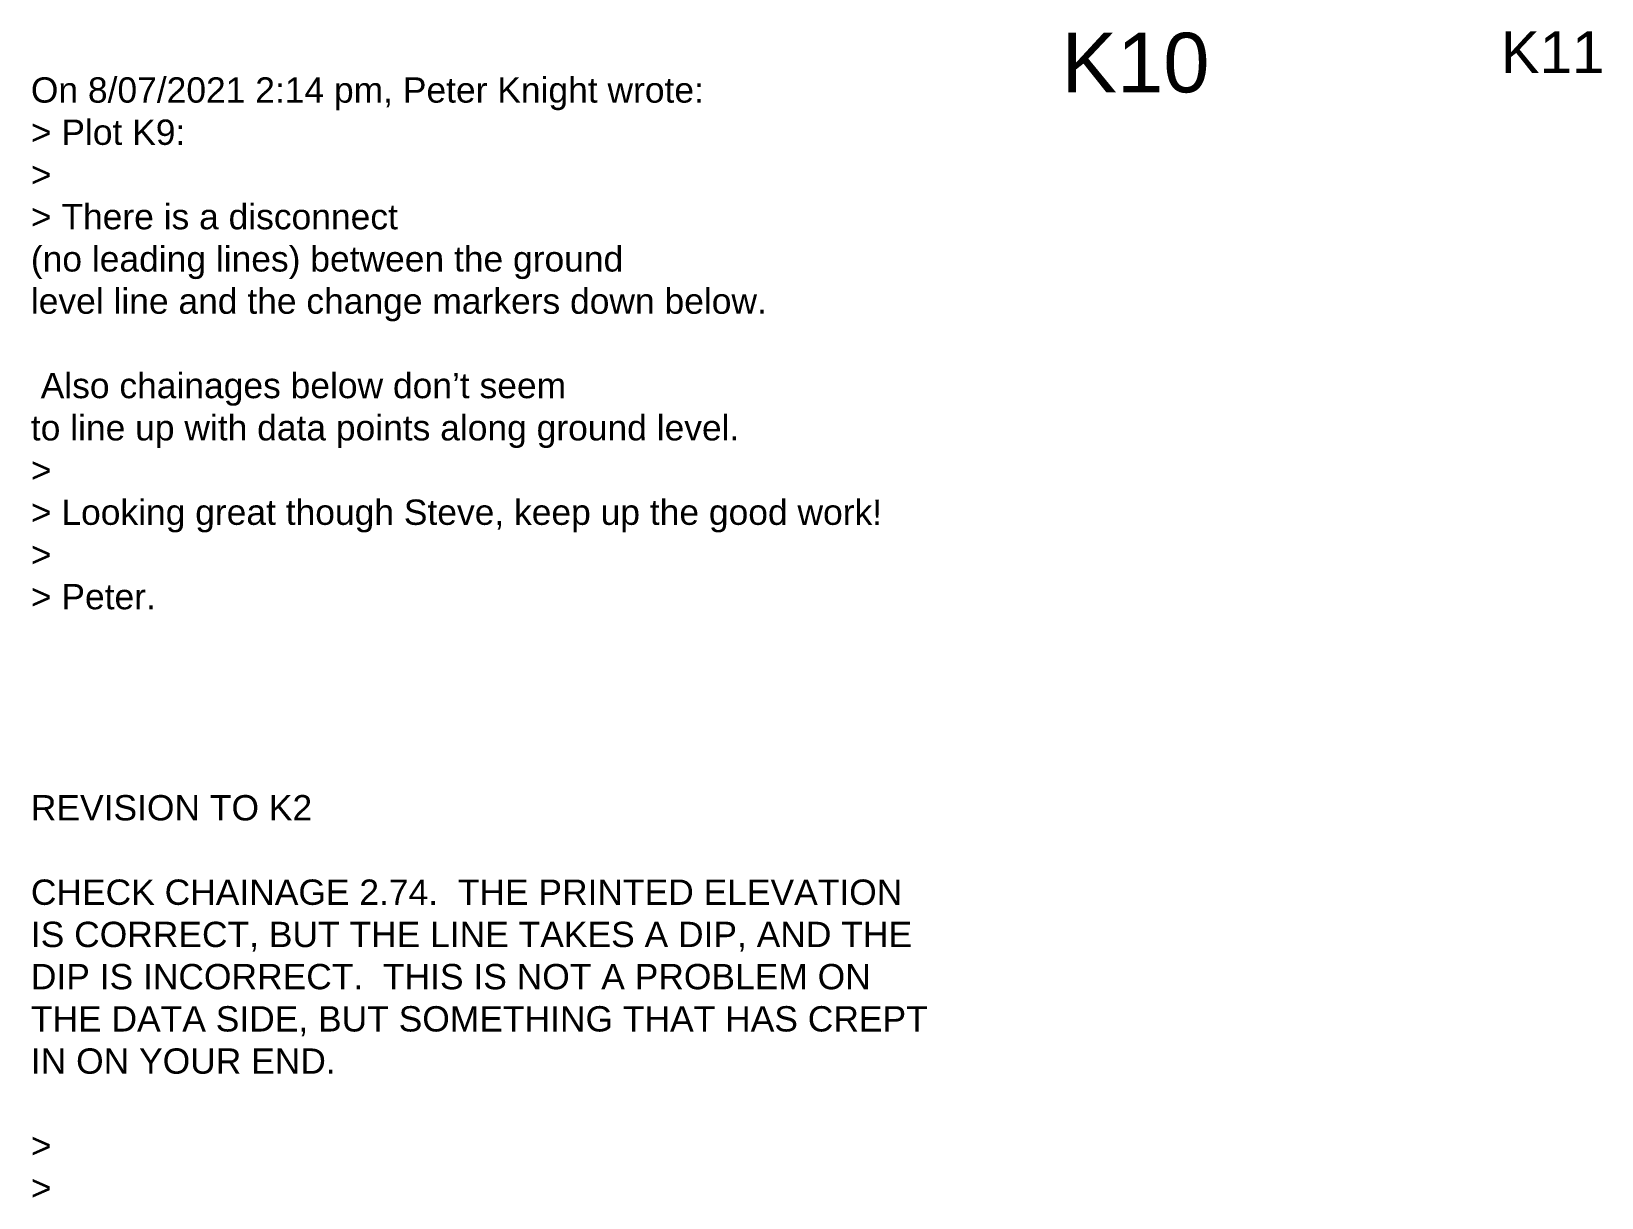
# Model space of a CAD drawing. Header units: millimetres. Extents: x -13804604 to 13046302109, y -19137686871 to 1424964600.
# Drawn here: x -7149355 to -4515257, y -2431720 to -474044 of the extents above; entities that cross this region are included whole.
import ezdxf

# ---------------------------------------------------------------- set-up
doc = ezdxf.new("R2010")
doc.units = ezdxf.units.MM
doc.layers.get('0').update_dxf_attribs({"lineweight": 0})
doc.styles.get("Standard").update_dxf_attribs({"font": 'arial.ttf'})

msp = doc.modelspace()

# ---------------------------------------------------------------- texts
at = {"color": 7, "linetype": 'Continuous', "lineweight": 0}
msp.add_text('K11', height=70000, dxfattribs=at).set_placement((-4684458.262, -544043.973))
at = {"color": 7, "lineweight": 0}
msp.add_text('K10', height=100000, dxfattribs=at).set_placement((-5421472.066, -576411.741))
at = {"color": 2, "true_color": 0xf1eb1f, "insert": (-7150254.329, -551157.468), "char_height": 42515.203935, "width": 1518313.26438, "attachment_point": 1}
msp.add_mtext('On 8/07/2021 2:14 pm, Peter Knight wrote:\\P> Plot K9:\\P>\\P> There is a disconnect \\P(no leading lines) between the ground \\Plevel line and the change markers down below. \\P\\P Also chainages below don’t seem \\Pto line up with data points along ground level.\\P>\\P> Looking great though Steve, keep up the good work!\\P>\\P> Peter.\\P\\P\\P\\P\\PREVISION TO K2\\P\\PCHECK CHAINAGE 2.74.  THE PRINTED ELEVATION IS CORRECT, BUT THE LINE TAKES A DIP, AND THE DIP IS INCORRECT.  THIS IS NOT A PROBLEM ON THE DATA SIDE, BUT SOMETHING THAT HAS CREPT IN ON YOUR END.\\P\\P>\\P>', dxfattribs=at)

doc.saveas('drawing.dxf')
